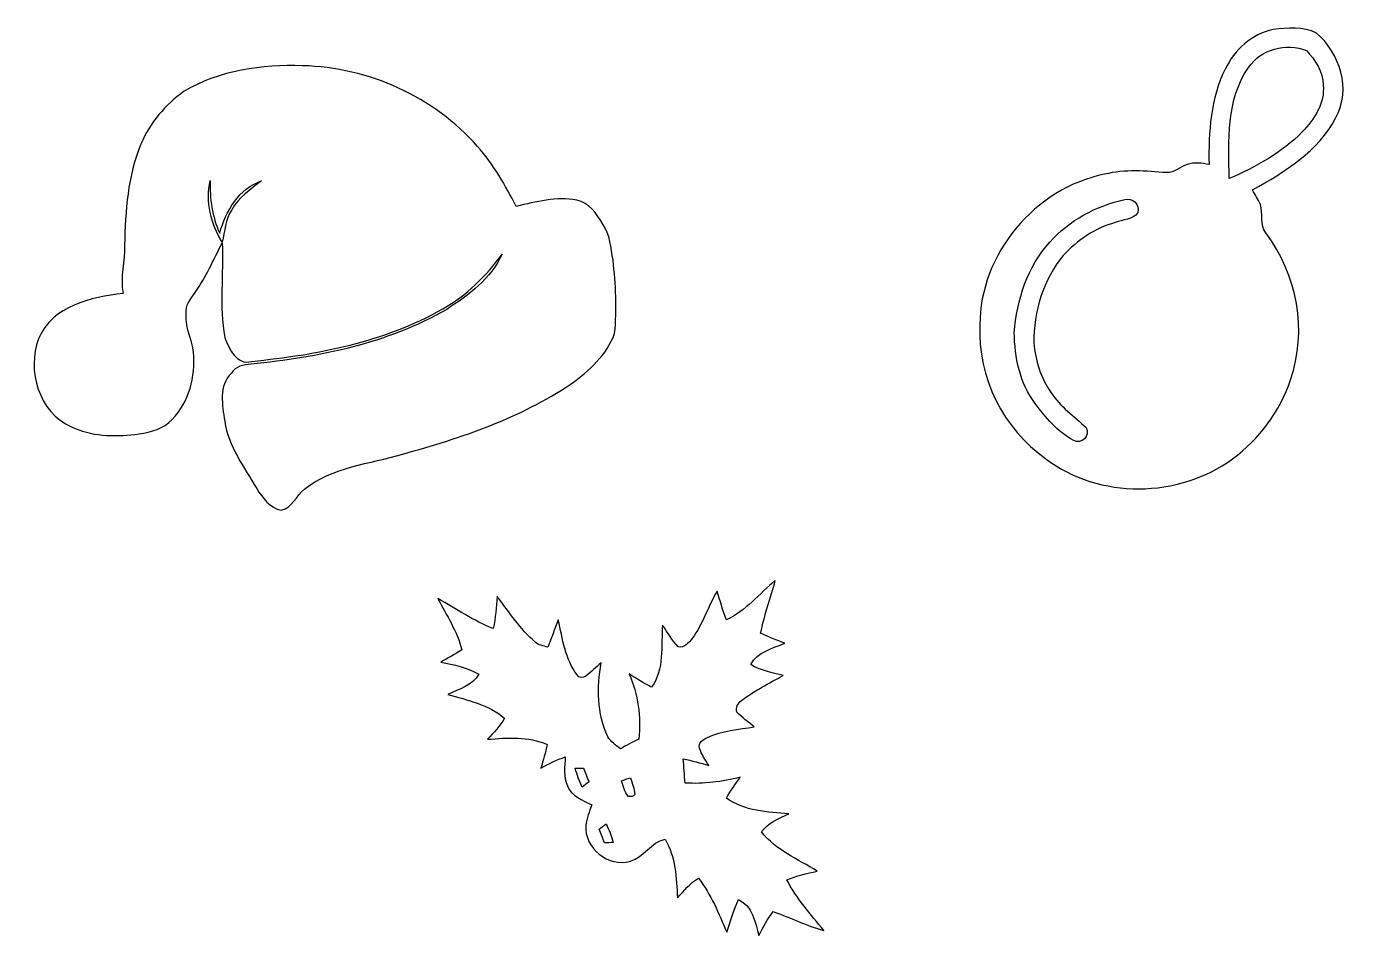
# Model space of a CAD drawing. Header units: centimetres. Extents: x -13.3 to 13, y -9 to 9.1.
import ezdxf

# ---------------------------------------------------------------- set-up
doc = ezdxf.new("R2010")
doc.units = ezdxf.units.CM
doc.header["$MEASUREMENT"] = 0
doc.layers.add('Camada 1', color=7, linetype='Continuous')

msp = doc.modelspace()

# ---------------------------------------------------------------- linework, layer by layer
at = {"layer": 'Camada 1', "color": 230}
for points, knots in [([(11.424, 9.00395), (11.70728, 9.03746), (12.02125, 9.06462), (12.2869, 8.9341), (12.2869, 8.9341), (12.74798, 8.53687), (12.98081, 7.81826), (12.67319, 7.25946), (12.67319, 7.25946), (12.32817, 6.58848), (11.6526, 6.18525), (11.01972, 5.82295), (11.01972, 5.82295), (11.07158, 5.72841), (11.12802, 5.63633), (11.17353, 5.5372), (11.17353, 5.5372), (11.2335, 5.35481), (11.15554, 5.13186), (11.28254, 4.96923), (11.28254, 4.96923), (11.90096, 4.15396), (12.11298, 3.02719), (11.77008, 2.05634), (11.77008, 2.05634), (11.56582, 1.43016), (11.14884, 0.88089), (10.62249, 0.4893), (10.62249, 0.4893), (9.55393, -0.29492), (7.97595, -0.31362), (6.91409, 0.49248), (6.91409, 0.49248), (6.07377, 1.08479), (5.55696, 2.11032), (5.60705, 3.14007), (5.60705, 3.14007), (5.60141, 4.55083), (6.70489, 5.86176), (8.08284, 6.13481), (8.08284, 6.13481), (8.48501, 6.23464), (8.90305, 6.19795), (9.31192, 6.1662), (9.31192, 6.1662), (9.46609, 6.14997), (9.5765, 6.29073), (9.71973, 6.32601), (9.71973, 6.32601), (9.86155, 6.38351), (10.00901, 6.34577), (10.15435, 6.33024), (10.15435, 6.33024), (10.14271, 6.96983), (10.18364, 7.63905), (10.47574, 8.22113), (10.47574, 8.22113), (10.65495, 8.60213), (11.00631, 8.91752), (11.424, 9.00395), (11.424, 9.00395), (11.424, 9.00395), (11.424, 9.00395), (11.424, 9.00395)], [0, 0, 0, 0, 0.05882353, 0.05882353, 0.05882353, 0.05882353, 0.11764706, 0.11764706, 0.11764706, 0.11764706, 0.17647059, 0.17647059, 0.17647059, 0.17647059, 0.23529412, 0.23529412, 0.23529412, 0.23529412, 0.29411765, 0.29411765, 0.29411765, 0.29411765, 0.35294118, 0.35294118, 0.35294118, 0.35294118, 0.41176471, 0.41176471, 0.41176471, 0.41176471, 0.47058824, 0.47058824, 0.47058824, 0.47058824, 0.52941176, 0.52941176, 0.52941176, 0.52941176, 0.58823529, 0.58823529, 0.58823529, 0.58823529, 0.64705882, 0.64705882, 0.64705882, 0.64705882, 0.70588235, 0.70588235, 0.70588235, 0.70588235, 0.76470588, 0.76470588, 0.76470588, 0.76470588, 0.82352941, 0.82352941, 0.82352941, 0.82352941, 0.88235294, 0.88235294, 0.88235294, 0.88235294, 1, 1, 1, 1]), ([(10.93929, 8.25288), (10.48844, 7.61647), (10.54382, 6.78744), (10.55229, 6.04802), (10.55229, 6.04802), (11.08004, 6.27627), (11.59898, 6.56026), (12.00432, 6.97547), (12.00432, 6.97547), (12.23751, 7.22065), (12.46258, 7.54415), (12.41672, 7.90152), (12.41672, 7.90152), (12.42554, 8.16963), (12.25797, 8.40175), (12.08617, 8.58979), (12.08617, 8.58979), (11.68964, 8.73972), (11.17635, 8.62154), (10.93929, 8.25288), (10.93929, 8.25288), (10.93929, 8.25288), (10.93929, 8.25288), (10.93929, 8.25288)], [0, 0, 0, 0, 0.14285714, 0.14285714, 0.14285714, 0.14285714, 0.28571429, 0.28571429, 0.28571429, 0.28571429, 0.42857143, 0.42857143, 0.42857143, 0.42857143, 0.57142857, 0.57142857, 0.57142857, 0.57142857, 0.71428571, 0.71428571, 0.71428571, 0.71428571, 1, 1, 1, 1]), ([(-10.18117, 7.78016), (-9.47843, 8.20102), (-8.63635, 8.30827), (-7.83131, 8.28781), (-7.83131, 8.28781), (-6.51969, 8.25147), (-5.22499, 7.67397), (-4.35822, 6.68302), (-4.35822, 6.68302), (-4.0446, 6.32848), (-3.81071, 5.91397), (-3.59128, 5.49734), (-3.59128, 5.49734), (-3.19899, 5.58729), (-2.79612, 5.69524), (-2.39148, 5.62116), (-2.39148, 5.62116), (-2.14242, 5.57212), (-1.99813, 5.34882), (-1.87431, 5.14703), (-1.87431, 5.14703), (-1.73073, 4.93642), (-1.71344, 4.67501), (-1.67181, 4.43124), (-1.67181, 4.43124), (-1.61713, 3.94899), (-1.5942, 3.45899), (-1.63971, 2.97533), (-1.63971, 2.97533), (-1.79458, 2.55164), (-2.14877, 2.23626), (-2.50437, 1.97697), (-2.50437, 1.97697), (-3.51261, 1.29646), (-4.6803, 0.90664), (-5.84271, 0.58349), (-5.84271, 0.58349), (-6.49993, 0.38664), (-7.23618, 0.33373), (-7.79145, -0.11077), (-7.79145, -0.11077), (-7.95796, -0.23566), (-8.03487, -0.49001), (-8.25465, -0.52811), (-8.25465, -0.52811), (-8.47866, -0.49071), (-8.62753, -0.28222), (-8.74289, -0.10195), (-8.74289, -0.10195), (-8.99019, 0.32456), (-9.30592, 0.73695), (-9.37648, 1.2386), (-9.37648, 1.2386), (-9.42587, 1.55187), (-9.5003, 1.94028), (-9.24384, 2.18793), (-9.24384, 2.18793), (-9.16552, 2.32939), (-8.99971, 2.3555), (-8.85543, 2.36679), (-8.85543, 2.36679), (-7.51628, 2.5019), (-6.14927, 2.77001), (-4.9724, 3.45475), (-4.9724, 3.45475), (-4.53637, 3.7338), (-4.09152, 4.06471), (-3.87209, 4.54942), (-3.87209, 4.54942), (-4.19206, 4.11656), (-4.57835, 3.7278), (-5.05178, 3.46392), (-5.05178, 3.46392), (-6.20501, 2.80635), (-7.5378, 2.55446), (-8.84484, 2.42288), (-8.84484, 2.42288), (-9.15105, 2.33786), (-9.28617, 2.67688), (-9.37683, 2.89772), (-9.37683, 2.89772), (-9.48549, 3.51684), (-9.39835, 4.14831), (-9.42657, 4.77202), (-9.42657, 4.77202), (-9.60402, 4.44359), (-9.74231, 4.09152), (-9.96527, 3.78919), (-9.96527, 3.78919), (-10.04993, 3.66148), (-10.1667, 3.53519), (-10.14095, 3.36621), (-10.14095, 3.36621), (-10.17517, 3.06705), (-9.98573, 2.8007), (-9.98925, 2.50366), (-9.98925, 2.50366), (-9.96668, 2.03165), (-10.12366, 1.52753), (-10.48597, 1.20862), (-10.48597, 1.20862), (-10.67223, 1.04669), (-10.92694, 1.00647), (-11.16189, 0.96943), (-11.16189, 0.96943), (-11.5831, 0.92886), (-12.03254, 0.9338), (-12.41954, 1.12712), (-12.41954, 1.12712), (-13.06195, 1.403), (-13.30995, 2.24896), (-13.07006, 2.87232), (-13.07006, 2.87232), (-12.79172, 3.52742), (-12.02902, 3.69429), (-11.39472, 3.7719), (-11.39472, 3.7719), (-11.45293, 4.0894), (-11.3605, 4.40902), (-11.36332, 4.72722), (-11.36332, 4.72722), (-11.34921, 5.40561), (-11.3037, 6.09953), (-11.03842, 6.73312), (-11.03842, 6.73312), (-10.86167, 7.1561), (-10.5544, 7.51769), (-10.18117, 7.78016), (-10.18117, 7.78016), (-10.18117, 7.78016), (-10.18117, 7.78016), (-10.18117, 7.78016)], [0, 0, 0, 0, 0.02941176, 0.02941176, 0.02941176, 0.02941176, 0.05882353, 0.05882353, 0.05882353, 0.05882353, 0.08823529, 0.08823529, 0.08823529, 0.08823529, 0.11764706, 0.11764706, 0.11764706, 0.11764706, 0.14705882, 0.14705882, 0.14705882, 0.14705882, 0.17647059, 0.17647059, 0.17647059, 0.17647059, 0.20588235, 0.20588235, 0.20588235, 0.20588235, 0.23529412, 0.23529412, 0.23529412, 0.23529412, 0.26470588, 0.26470588, 0.26470588, 0.26470588, 0.29411765, 0.29411765, 0.29411765, 0.29411765, 0.32352941, 0.32352941, 0.32352941, 0.32352941, 0.35294118, 0.35294118, 0.35294118, 0.35294118, 0.38235294, 0.38235294, 0.38235294, 0.38235294, 0.41176471, 0.41176471, 0.41176471, 0.41176471, 0.44117647, 0.44117647, 0.44117647, 0.44117647, 0.47058824, 0.47058824, 0.47058824, 0.47058824, 0.5, 0.5, 0.5, 0.5, 0.52941176, 0.52941176, 0.52941176, 0.52941176, 0.55882353, 0.55882353, 0.55882353, 0.55882353, 0.58823529, 0.58823529, 0.58823529, 0.58823529, 0.61764706, 0.61764706, 0.61764706, 0.61764706, 0.64705882, 0.64705882, 0.64705882, 0.64705882, 0.67647059, 0.67647059, 0.67647059, 0.67647059, 0.70588235, 0.70588235, 0.70588235, 0.70588235, 0.73529412, 0.73529412, 0.73529412, 0.73529412, 0.76470588, 0.76470588, 0.76470588, 0.76470588, 0.79411765, 0.79411765, 0.79411765, 0.79411765, 0.82352941, 0.82352941, 0.82352941, 0.82352941, 0.85294118, 0.85294118, 0.85294118, 0.85294118, 0.88235294, 0.88235294, 0.88235294, 0.88235294, 0.91176471, 0.91176471, 0.91176471, 0.91176471, 0.94117647, 0.94117647, 0.94117647, 0.94117647, 1, 1, 1, 1]), ([(-9.42975, 4.78649), (-9.37436, 5.00274), (-9.36096, 5.23699), (-9.2389, 5.4296), (-9.2389, 5.4296), (-9.10131, 5.67761), (-8.86213, 5.836), (-8.64482, 6.00675), (-8.64482, 6.00675), (-9.09637, 5.84517), (-9.35425, 5.40702), (-9.47632, 4.96605), (-9.47632, 4.96605), (-9.62907, 5.29167), (-9.67175, 5.65326), (-9.66752, 6.00992), (-9.66752, 6.00992), (-9.75536, 5.58871), (-9.64988, 5.1502), (-9.42975, 4.78649)], [0, 0, 0, 0, 0.16666667, 0.16666667, 0.16666667, 0.16666667, 0.33333333, 0.33333333, 0.33333333, 0.33333333, 0.5, 0.5, 0.5, 0.5, 0.66666667, 0.66666667, 0.66666667, 0.66666667, 1, 1, 1, 1]), ([(8.48007, 5.6321), (7.91704, 5.50616), (7.37729, 5.22676), (6.99558, 4.7879), (6.99558, 4.7879), (6.54826, 4.30212), (6.33871, 3.64137), (6.28932, 2.99332), (6.28932, 2.99332), (6.29673, 2.5019), (6.39798, 1.98579), (6.70384, 1.58785), (6.70384, 1.58785), (6.90951, 1.30881), (7.14904, 1.03046), (7.45525, 0.85972), (7.45525, 0.85972), (7.62494, 0.76094), (7.80521, 0.94086), (7.71349, 1.11054), (7.71349, 1.11054), (7.47924, 1.33562), (7.19808, 1.52082), (7.02239, 1.80093), (7.02239, 1.80093), (6.81143, 2.08774), (6.71371, 2.44157), (6.67632, 2.79153), (6.67632, 2.79153), (6.67597, 3.41171), (6.86259, 4.03931), (7.26158, 4.52155), (7.26158, 4.52155), (7.53886, 4.82529), (7.89411, 5.06765), (8.2938, 5.1756), (8.2938, 5.1756), (8.43985, 5.23628), (8.64059, 5.22993), (8.74077, 5.37281), (8.74077, 5.37281), (8.79193, 5.52591), (8.63212, 5.68043), (8.48007, 5.6321)], [0, 0, 0, 0, 0.08333333, 0.08333333, 0.08333333, 0.08333333, 0.16666667, 0.16666667, 0.16666667, 0.16666667, 0.25, 0.25, 0.25, 0.25, 0.33333333, 0.33333333, 0.33333333, 0.33333333, 0.41666667, 0.41666667, 0.41666667, 0.41666667, 0.5, 0.5, 0.5, 0.5, 0.58333333, 0.58333333, 0.58333333, 0.58333333, 0.66666667, 0.66666667, 0.66666667, 0.66666667, 0.75, 0.75, 0.75, 0.75, 0.83333333, 0.83333333, 0.83333333, 0.83333333, 1, 1, 1, 1]), ([(0.57679, -2.70545), (0.9592, -2.5273), (1.22802, -2.18722), (1.54764, -1.92334), (1.54764, -1.92334), (1.44992, -2.27048), (1.33032, -2.61197), (1.2573, -2.9658), (1.2573, -2.9658), (1.41464, -3.03989), (1.57445, -3.10974), (1.73814, -3.16936), (1.73814, -3.16936), (1.49119, -3.27131), (1.19486, -3.33692), (1.0608, -3.59304), (1.0608, -3.59304), (1.25942, -3.70805), (1.48519, -3.75391), (1.70533, -3.80929), (1.70533, -3.80929), (1.42311, -3.96099), (1.13771, -4.11057), (0.87947, -4.30212), (0.87947, -4.30212), (0.80927, -4.35469), (0.75318, -4.44606), (0.78564, -4.53602), (0.78564, -4.53602), (0.89112, -4.64326), (1.01141, -4.73498), (1.13171, -4.82459), (1.13171, -4.82459), (0.8188, -4.87786), (0.49212, -4.9022), (0.20002, -5.03484), (0.20002, -5.03484), (0.12171, -5.07647), (0.00952, -5.14385), (0.04445, -5.24969), (0.04445, -5.24969), (0.08149, -5.37563), (0.16475, -5.4804), (0.22789, -5.59435), (0.22789, -5.59435), (0.06138, -5.54179), (-0.10866, -5.50122), (-0.27799, -5.45959), (-0.27799, -5.45959), (-0.26635, -5.6201), (-0.254, -5.78097), (-0.24236, -5.94219), (-0.24236, -5.94219), (0.12665, -5.96371), (0.49459, -5.91502), (0.85266, -5.82683), (0.85266, -5.82683), (0.756, -5.96194), (0.65722, -6.09635), (0.5782, -6.24276), (0.5782, -6.24276), (0.93945, -6.49781), (1.39277, -6.51827), (1.81892, -6.54967), (1.81892, -6.54967), (1.62242, -6.64669), (1.40511, -6.72359), (1.27423, -6.91197), (1.27423, -6.91197), (1.5621, -7.27251), (1.99531, -7.44996), (2.37525, -7.69055), (2.37525, -7.69055), (2.17311, -7.73712), (1.9685, -7.77981), (1.77694, -7.8613), (1.77694, -7.8613), (1.96744, -8.23348), (2.25143, -8.54322), (2.51001, -8.86777), (2.51001, -8.86777), (2.16606, -8.76935), (1.84362, -8.60848), (1.50636, -8.49101), (1.50636, -8.49101), (1.39559, -8.63847), (1.30457, -8.79969), (1.22343, -8.96514), (1.22343, -8.96514), (1.14229, -8.70832), (1.09926, -8.37071), (0.81739, -8.25429), (0.81739, -8.25429), (0.7179, -8.46137), (0.66216, -8.68468), (0.58561, -8.90094), (0.58561, -8.90094), (0.42616, -8.52946), (0.2734, -8.14952), (0.02187, -7.82849), (0.02187, -7.82849), (-0.14605, -7.92374), (-0.26247, -8.08037), (-0.39264, -8.21866), (-0.39264, -8.21866), (-0.41346, -7.82038), (-0.43109, -7.40622), (-0.63782, -7.05273), (-0.63782, -7.05273), (-0.9211, -7.11412), (-1.05763, -7.4101), (-1.32715, -7.49335), (-1.32715, -7.49335), (-1.7593, -7.62141), (-2.24861, -7.22947), (-2.21297, -6.77898), (-2.21297, -6.77898), (-2.18969, -6.64034), (-2.14242, -6.50769), (-2.09444, -6.37611), (-2.09444, -6.37611), (-2.27365, -6.27839), (-2.49837, -6.20466), (-2.57598, -5.99793), (-2.57598, -5.99793), (-2.66382, -5.81977), (-2.62819, -5.61411), (-2.62114, -5.42361), (-2.62114, -5.42361), (-2.78906, -5.48217), (-2.95134, -5.5559), (-3.1048, -5.64621), (-3.1048, -5.64621), (-3.0547, -5.49134), (-3.01237, -5.33365), (-2.98132, -5.17384), (-2.98132, -5.17384), (-3.3528, -5.01544), (-3.76731, -5.04331), (-4.16101, -5.0733), (-4.16101, -5.0733), (-4.03684, -4.94277), (-3.91442, -4.80977), (-3.82235, -4.65384), (-3.82235, -4.65384), (-4.13985, -4.38221), (-4.56036, -4.29824), (-4.95053, -4.18394), (-4.95053, -4.18394), (-4.73287, -4.07388), (-4.45911, -4.01602), (-4.33705, -3.78284), (-4.33705, -3.78284), (-4.56777, -3.64561), (-4.82988, -3.59586), (-5.08882, -3.54295), (-5.08882, -3.54295), (-4.94877, -3.46392), (-4.80907, -3.38384), (-4.67042, -3.30165), (-4.67042, -3.30165), (-4.76003, -2.93158), (-4.97946, -2.61514), (-5.14703, -2.27859), (-5.14703, -2.27859), (-4.78649, -2.48779), (-4.43794, -2.72239), (-4.04883, -2.87831), (-4.04883, -2.87831), (-4.00332, -2.66912), (-3.99097, -2.45427), (-3.96804, -2.24226), (-3.96804, -2.24226), (-3.73168, -2.55376), (-3.51367, -2.88713), (-3.21698, -3.14678), (-3.21698, -3.14678), (-3.14678, -3.20499), (-3.05435, -3.22227), (-2.96827, -3.2445), (-2.96827, -3.2445), (-2.89631, -3.06634), (-2.82857, -2.88607), (-2.75978, -2.70686), (-2.75978, -2.70686), (-2.67264, -3.07904), (-2.62079, -3.48227), (-2.38584, -3.79801), (-2.38584, -3.79801), (-2.35126, -3.85798), (-2.26519, -3.85551), (-2.21403, -3.81847), (-2.21403, -3.81847), (-2.10397, -3.74015), (-2.0066, -3.64596), (-1.90676, -3.55529), (-1.90676, -3.55529), (-1.99602, -4.04566), (-1.99072, -4.56283), (-1.77482, -5.02214), (-1.77482, -5.02214), (-1.72014, -5.12727), (-1.6129, -5.1876), (-1.52541, -5.26203), (-1.52541, -5.26203), (-1.40617, -5.19395), (-1.28517, -5.12974), (-1.16134, -5.07047), (-1.16134, -5.07047), (-1.10878, -4.62809), (-1.17687, -4.185), (-1.34902, -3.77649), (-1.34902, -3.77649), (-1.20685, -3.87068), (-1.06221, -3.96275), (-0.9084, -4.03754), (-0.9084, -4.03754), (-0.64699, -3.68723), (-0.72355, -3.21627), (-0.68862, -2.80882), (-0.68862, -2.80882), (-0.58984, -2.95698), (-0.49812, -3.11079), (-0.37712, -3.24273), (-0.37712, -3.24273), (-0.25541, -3.27272), (-0.17427, -3.15101), (-0.09984, -3.07622), (-0.09984, -3.07622), (0.10866, -2.78659), (0.21343, -2.43875), (0.39511, -2.1336), (0.39511, -2.1336), (0.45156, -2.32516), (0.50518, -2.51848), (0.57679, -2.70545), (0.57679, -2.70545), (0.57679, -2.70545), (0.57679, -2.70545), (0.57679, -2.70545)], [0, 0, 0, 0, 0.01639344, 0.01639344, 0.01639344, 0.01639344, 0.03278689, 0.03278689, 0.03278689, 0.03278689, 0.04918033, 0.04918033, 0.04918033, 0.04918033, 0.06557377, 0.06557377, 0.06557377, 0.06557377, 0.08196721, 0.08196721, 0.08196721, 0.08196721, 0.09836066, 0.09836066, 0.09836066, 0.09836066, 0.1147541, 0.1147541, 0.1147541, 0.1147541, 0.13114754, 0.13114754, 0.13114754, 0.13114754, 0.14754098, 0.14754098, 0.14754098, 0.14754098, 0.16393443, 0.16393443, 0.16393443, 0.16393443, 0.18032787, 0.18032787, 0.18032787, 0.18032787, 0.19672131, 0.19672131, 0.19672131, 0.19672131, 0.21311475, 0.21311475, 0.21311475, 0.21311475, 0.2295082, 0.2295082, 0.2295082, 0.2295082, 0.24590164, 0.24590164, 0.24590164, 0.24590164, 0.26229508, 0.26229508, 0.26229508, 0.26229508, 0.27868852, 0.27868852, 0.27868852, 0.27868852, 0.29508197, 0.29508197, 0.29508197, 0.29508197, 0.31147541, 0.31147541, 0.31147541, 0.31147541, 0.32786885, 0.32786885, 0.32786885, 0.32786885, 0.3442623, 0.3442623, 0.3442623, 0.3442623, 0.36065574, 0.36065574, 0.36065574, 0.36065574, 0.37704918, 0.37704918, 0.37704918, 0.37704918, 0.39344262, 0.39344262, 0.39344262, 0.39344262, 0.40983607, 0.40983607, 0.40983607, 0.40983607, 0.42622951, 0.42622951, 0.42622951, 0.42622951, 0.44262295, 0.44262295, 0.44262295, 0.44262295, 0.45901639, 0.45901639, 0.45901639, 0.45901639, 0.47540984, 0.47540984, 0.47540984, 0.47540984, 0.49180328, 0.49180328, 0.49180328, 0.49180328, 0.50819672, 0.50819672, 0.50819672, 0.50819672, 0.52459016, 0.52459016, 0.52459016, 0.52459016, 0.54098361, 0.54098361, 0.54098361, 0.54098361, 0.55737705, 0.55737705, 0.55737705, 0.55737705, 0.57377049, 0.57377049, 0.57377049, 0.57377049, 0.59016393, 0.59016393, 0.59016393, 0.59016393, 0.60655738, 0.60655738, 0.60655738, 0.60655738, 0.62295082, 0.62295082, 0.62295082, 0.62295082, 0.63934426, 0.63934426, 0.63934426, 0.63934426, 0.6557377, 0.6557377, 0.6557377, 0.6557377, 0.67213115, 0.67213115, 0.67213115, 0.67213115, 0.68852459, 0.68852459, 0.68852459, 0.68852459, 0.70491803, 0.70491803, 0.70491803, 0.70491803, 0.72131148, 0.72131148, 0.72131148, 0.72131148, 0.73770492, 0.73770492, 0.73770492, 0.73770492, 0.75409836, 0.75409836, 0.75409836, 0.75409836, 0.7704918, 0.7704918, 0.7704918, 0.7704918, 0.78688525, 0.78688525, 0.78688525, 0.78688525, 0.80327869, 0.80327869, 0.80327869, 0.80327869, 0.81967213, 0.81967213, 0.81967213, 0.81967213, 0.83606557, 0.83606557, 0.83606557, 0.83606557, 0.85245902, 0.85245902, 0.85245902, 0.85245902, 0.86885246, 0.86885246, 0.86885246, 0.86885246, 0.8852459, 0.8852459, 0.8852459, 0.8852459, 0.90163934, 0.90163934, 0.90163934, 0.90163934, 0.91803279, 0.91803279, 0.91803279, 0.91803279, 0.93442623, 0.93442623, 0.93442623, 0.93442623, 0.95081967, 0.95081967, 0.95081967, 0.95081967, 0.96721311, 0.96721311, 0.96721311, 0.96721311, 1, 1, 1, 1]), ([(-2.42006, -5.64938), (-2.38584, -5.77638), (-2.34456, -5.90409), (-2.28424, -6.02192), (-2.28424, -6.02192), (-2.23908, -5.98699), (-2.19357, -5.95242), (-2.14842, -5.91785), (-2.14842, -5.91785), (-2.18475, -5.82683), (-2.22109, -5.73546), (-2.25672, -5.64444), (-2.25672, -5.64444), (-2.3114, -5.6455), (-2.36573, -5.64727), (-2.42006, -5.64938), (-2.42006, -5.64938), (-2.42006, -5.64938), (-2.42006, -5.64938), (-2.42006, -5.64938)], [0, 0, 0, 0, 0.16666667, 0.16666667, 0.16666667, 0.16666667, 0.33333333, 0.33333333, 0.33333333, 0.33333333, 0.5, 0.5, 0.5, 0.5, 0.66666667, 0.66666667, 0.66666667, 0.66666667, 1, 1, 1, 1]), ([(-1.50636, -5.89562), (-1.47108, -6.00251), (-1.44462, -6.11893), (-1.36807, -6.20607), (-1.36807, -6.20607), (-1.3208, -6.21171), (-1.26753, -6.21136), (-1.23719, -6.16726), (-1.23719, -6.16726), (-1.24813, -6.05402), (-1.29293, -5.94748), (-1.32292, -5.83918), (-1.32292, -5.83918), (-1.3843, -5.85752), (-1.44533, -5.87622), (-1.50636, -5.89562), (-1.50636, -5.89562), (-1.50636, -5.89562), (-1.50636, -5.89562), (-1.50636, -5.89562)], [0, 0, 0, 0, 0.16666667, 0.16666667, 0.16666667, 0.16666667, 0.33333333, 0.33333333, 0.33333333, 0.33333333, 0.5, 0.5, 0.5, 0.5, 0.66666667, 0.66666667, 0.66666667, 0.66666667, 1, 1, 1, 1]), ([(-1.94627, -6.85341), (-1.91135, -6.94478), (-1.87607, -7.03615), (-1.83938, -7.12717), (-1.83938, -7.12717), (-1.78259, -7.12505), (-1.72579, -7.12294), (-1.66864, -7.12082), (-1.66864, -7.12082), (-1.70392, -6.99276), (-1.74837, -6.86788), (-1.8101, -6.7504), (-1.8101, -6.7504), (-1.85596, -6.78427), (-1.90077, -6.81884), (-1.94627, -6.85341)], [0, 0, 0, 0, 0.2, 0.2, 0.2, 0.2, 0.4, 0.4, 0.4, 0.4, 0.6, 0.6, 0.6, 0.6, 1, 1, 1, 1])]:
    msp.add_open_spline(points, degree=3, knots=knots, dxfattribs=at)

doc.saveas('drawing.dxf')
